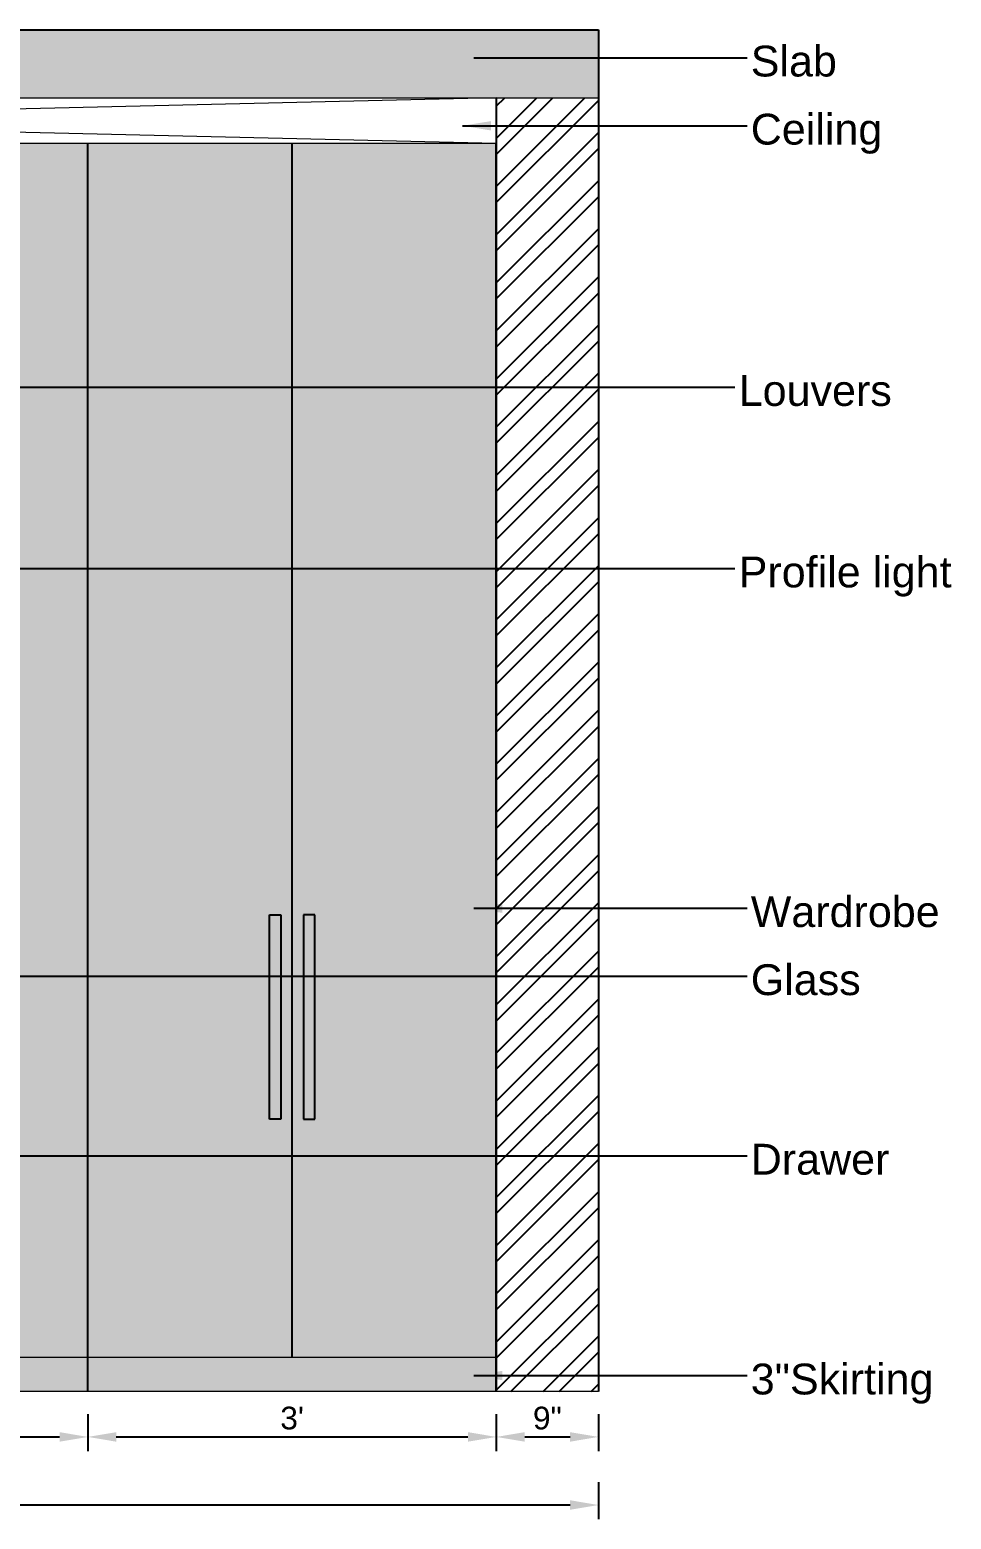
# Model space of a CAD drawing. Header units: inches. Extents: x 213 to 17763, y -4830 to 1802.
# Drawn here: x 4720.7 to 4801.9, y 985 to 1116.2 of the extents above; entities that cross this region are included whole.
import ezdxf

# ---------------------------------------------------------------- set-up
doc = ezdxf.new("R2010")
doc.units = ezdxf.units.IN
doc.header["$MEASUREMENT"] = 0
doc.linetypes.add('ACAD_ISO02W100', pattern=[15, 12, -3])
doc.linetypes.add('AUDIT_D_060311083008-3', pattern=[0])
doc.layers.add('.', color=30, linetype='Continuous')
doc.layers.add('ROD', color=7, linetype='Continuous', lineweight=9)
doc.styles.add('_mm text style', font='arial.ttf')
doc.styles.get("Standard").update_dxf_attribs({"font": 'arial.ttf'})
doc.dimstyles.new('ISO-25', dxfattribs={"dimtxt": 4.5, "dimasz": 2.5, "dimexe": 1.25, "dimexo": 0.625, "dimtad": 1, "dimdec": 0, "dimlunit": 4, "dimtxsty": 'Standard', "dimcen": 2.5, "dimadec": 0, "dimazin": 0, "dimtfac": 1, "dimtdec": 0, "dimtmove": 0, "dimatfit": 3, "dimfxl": 1, "dimarcsym": 0})

# ---------------------------------------------------------------- blocks, each defined once
blk = doc.blocks.new('uygfdx')
at = {"layer": '.'}
h = blk.add_hatch(color=7, dxfattribs=at)
h.dxf.hatch_style = 1
h.paths.add_polyline_path([(3621.03, 520.4), (3620.03, 520.4), (3620.03, 502.4), (3621.03, 502.4)])
for p, q in [((3620.03, 520.4), (3620.03, 502.4)), ((3621.03, 520.4), (3620.03, 520.4)), ((3621.03, 502.4), (3621.03, 520.4)), ((3620.03, 502.4), (3621.03, 502.4))]:
    blk.add_line(p, q)
blk = doc.blocks.new('*D200')
at = {"color": 0, "linetype": 'ACAD_ISO02W100', "lineweight": -2, "transparency": 16777216}
for p, q in [((4581.78, 988.21), (4581.78, 984.96)), ((4770.78, 988.21), (4770.78, 984.96))]:
    blk.add_line(p, q, dxfattribs=at)
at = {"color": 0, "linetype": 'AUDIT_D_060311083008-3', "lineweight": -2, "transparency": 16777216}
blk.add_line((4768.28, 986.21), (4584.28, 986.21), dxfattribs=at)
at = {"color": 0, "transparency": 16777216}
for points in [[(4584.28, 986.63), (4584.28, 985.79), (4581.78, 986.21)], [(4768.28, 986.63), (4768.28, 985.79), (4770.78, 986.21)]]:
    blk.add_solid(points, dxfattribs=at)
at = {"layer": 'Defpoints', "color": 0, "transparency": 16777216}
for p in [(4581.78, 996.21), (4770.78, 996.21), (4581.78, 986.21)]:
    blk.add_point(p, dxfattribs=at)
at = {"color": 0, "lineweight": 5, "transparency": 16777216, "insert": (4676.28, 987.86), "char_height": 2, "attachment_point": 5}
blk.add_mtext('15\'-9"', dxfattribs=at)
blk = doc.blocks.new('*D211')
at = {"color": 0, "linetype": 'ACAD_ISO02W100', "lineweight": -2, "transparency": 16777216}
for p, q in [((4689.78, 994.21), (4689.78, 990.96)), ((4725.78, 994.21), (4725.78, 990.96))]:
    blk.add_line(p, q, dxfattribs=at)
at = {"color": 0, "linetype": 'AUDIT_D_060311083008-3', "lineweight": -2, "transparency": 16777216}
blk.add_line((4692.28, 992.21), (4723.28, 992.21), dxfattribs=at)
at = {"color": 0, "transparency": 16777216}
for points in [[(4692.28, 992.63), (4692.28, 991.79), (4689.78, 992.21)], [(4723.28, 992.63), (4723.28, 991.79), (4725.78, 992.21)]]:
    blk.add_solid(points, dxfattribs=at)
at = {"layer": 'Defpoints', "color": 0, "transparency": 16777216}
for p in [(4689.78, 996.21), (4725.78, 996.21), (4725.78, 992.21)]:
    blk.add_point(p, dxfattribs=at)
at = {"color": 0, "transparency": 16777216, "insert": (4707.78, 993.86), "char_height": 2, "attachment_point": 5}
blk.add_mtext("3'", dxfattribs=at)
blk = doc.blocks.new('*D212')
at = {"color": 0, "linetype": 'ACAD_ISO02W100', "lineweight": -2, "transparency": 16777216}
for p, q in [((4725.78, 994.21), (4725.78, 990.96)), ((4761.78, 994.21), (4761.78, 990.96))]:
    blk.add_line(p, q, dxfattribs=at)
at = {"color": 0, "linetype": 'AUDIT_D_060311083008-3', "lineweight": -2, "transparency": 16777216}
blk.add_line((4728.28, 992.21), (4759.28, 992.21), dxfattribs=at)
at = {"color": 0, "transparency": 16777216}
for points in [[(4728.28, 992.63), (4728.28, 991.79), (4725.78, 992.21)], [(4759.28, 992.63), (4759.28, 991.79), (4761.78, 992.21)]]:
    blk.add_solid(points, dxfattribs=at)
at = {"layer": 'Defpoints', "color": 0, "transparency": 16777216}
for p in [(4725.78, 996.21), (4761.78, 996.21), (4761.78, 992.21)]:
    blk.add_point(p, dxfattribs=at)
at = {"color": 0, "transparency": 16777216, "insert": (4743.78, 993.86), "char_height": 2, "attachment_point": 5}
blk.add_mtext("3'", dxfattribs=at)
blk = doc.blocks.new('*D213')
at = {"color": 0, "linetype": 'ACAD_ISO02W100', "lineweight": -2, "transparency": 16777216}
for p, q in [((4761.78, 994.21), (4761.78, 990.96)), ((4770.78, 994.21), (4770.78, 990.96))]:
    blk.add_line(p, q, dxfattribs=at)
at = {"color": 0, "linetype": 'AUDIT_D_060311083008-3', "lineweight": -2, "transparency": 16777216}
blk.add_line((4764.28, 992.21), (4768.28, 992.21), dxfattribs=at)
at = {"color": 0, "transparency": 16777216}
for points in [[(4764.28, 992.63), (4764.28, 991.79), (4761.78, 992.21)], [(4768.28, 992.63), (4768.28, 991.79), (4770.78, 992.21)]]:
    blk.add_solid(points, dxfattribs=at)
at = {"layer": 'Defpoints', "color": 0, "transparency": 16777216}
for p in [(4761.78, 996.21), (4770.78, 996.21), (4770.78, 992.21)]:
    blk.add_point(p, dxfattribs=at)
at = {"color": 0, "transparency": 16777216, "insert": (4766.28, 993.86), "char_height": 2, "attachment_point": 5}
blk.add_mtext('9"', dxfattribs=at)

msp = doc.modelspace()

# ---------------------------------------------------------------- hatches: boundary and pattern name
at = {"layer": '.', "lineweight": 5, "transparency": 33554687}
h = msp.add_hatch(dxfattribs=at)
h.set_pattern_fill('AR-CONC', color=1, scale=0.03)
h.set_pattern_definition([(50, (-1231.2225, 646.209), (5.46554, -0.4781726), [0.5715, -6.2865]), (355, (-1231.2225, 646.209), (-1.0573026, 5.7317054), [0.4572, -5.0292175]), (100.45144, (-1230.767, 646.169), (4.4082374, 5.2535326), [0.4857003, -5.3427073]), (46.1842, (-1231.2225, 647.733), (8.132371, -1.26127), [0.85725, -9.42975]), (96.63556, (-1230.545, 647.628), (7.122124, 7.422784), [0.728551, -8.014068]), (351.18415, (-1231.2225, 647.733), (7.122124, 7.422784), [0.685799, -7.543792]), (21, (-1230.4605, 647.352), (4.5484317, -3.067956), [0.5715, -6.2865]), (326, (-1230.4605, 647.352), (1.854061, 5.525639), [0.4572, -5.0292]), (71.45144, (-1230.0815, 647.0964), (6.4024926, 2.457683), [0.4857003, -5.342698]), (37.5, (-1231.2225, 646.2091), (0.0926581, 2.53665117), [0, -4.96824, 0, -5.1054, 0, -5.04825]), (7.5, (-1231.2225, 646.209), (2.0045899, 3.0054172), [0, -2.91084, 0, -4.85394, 0, -1.92405]), (327.5, (-1232.9218, 646.2091), (4.06771786, -0.1718623), [0, -1.905, 0, -5.9436, 0, -7.8867]), (317.5, (-1233.6838, 646.209), (4.4438754, 0.7627947), [0, -2.4765, 0, -3.94716, 0, -5.6007])])
h.paths.add_polyline_path([(4770.78, 1116.21), (4581.78, 1116.21), (4581.78, 1110.21), (4770.78, 1110.21)])
at = {"layer": '.'}
h = msp.add_hatch(dxfattribs=at)
h.set_pattern_fill('ANSI32', color=1, scale=8)
h.set_pattern_definition([(45, (1168.788, 504.7093), (-2.1213203, 2.1213203), []), (45, (1170.2023, 504.7093), (-2.1213203, 2.1213203), [])])
h.paths.add_polyline_path([(4590.78, 1110.21), (4581.78, 1110.21), (4581.78, 996.21), (4590.78, 996.21)])
h.paths.add_polyline_path([(4770.78, 1110.21), (4761.78, 1110.21), (4761.78, 996.21), (4770.78, 996.21)])
at = {"layer": '.', "true_color": 0xd7d7c7}
h = msp.add_hatch(color=254, dxfattribs=at)
h.dxf.hatch_style = 1
h.paths.add_polyline_path([(4725.78, 1106.21), (4707.78, 1106.21), (4707.78, 999.21), (4725.78, 999.21)])
h.paths.add_polyline_path([(4709.78, 1038.21), (4709.78, 1020.21), (4708.78, 1020.21), (4708.78, 1038.21)], flags=16)
h = msp.add_hatch(color=254, dxfattribs=at)
h.dxf.hatch_style = 1
h.paths.add_polyline_path([(4743.78, 1106.21), (4725.78, 1106.21), (4725.78, 999.21), (4743.78, 999.21)])
h.paths.add_polyline_path([(4741.78, 1038.21), (4742.78, 1038.21), (4742.78, 1020.21), (4741.78, 1020.21)], flags=16)
h = msp.add_hatch(color=254, dxfattribs=at)
h.dxf.hatch_style = 1
h.paths.add_polyline_path([(4761.78, 1106.21), (4743.78, 1106.21), (4743.78, 999.21), (4761.78, 999.21)])
h.paths.add_polyline_path([(4745.78, 1038.21), (4745.78, 1020.21), (4744.78, 1020.21), (4744.78, 1038.21)], flags=16)
h = msp.add_hatch(color=254, dxfattribs=at)
h.dxf.hatch_style = 1
h.paths.add_polyline_path([(4725.78, 999.21), (4689.78, 999.21), (4689.78, 996.21), (4725.78, 996.21)])
h = msp.add_hatch(color=254, dxfattribs=at)
h.dxf.hatch_style = 1
h.paths.add_polyline_path([(4761.78, 999.21), (4725.78, 999.21), (4725.78, 996.21), (4761.78, 996.21)])

# ---------------------------------------------------------------- linework, layer by layer
for p, q in [((4581.78, 1116.21), (4770.78, 1116.21)), ((4770.78, 1116.21), (4770.78, 996.21)), ((4761.78, 1110.21), (4761.78, 996.21)), ((4725.78, 996.21), (4725.78, 1106.21)), ((4743.78, 999.21), (4743.78, 1106.21)), ((4761.78, 996.21), (4761.78, 1106.21))]:
    msp.add_line(p, q)
at = {"lineweight": 5}
for p, q in [((4581.78, 1110.21), (4770.78, 1110.21)), ((4590.78, 1110.21), (4761.78, 1106.21)), ((4761.78, 1110.21), (4590.78, 1106.21)), ((4590.78, 1106.21), (4761.78, 1106.21))]:
    msp.add_line(p, q, dxfattribs=at)
at = {"layer": 'ROD'}
for p, q in [((4761.78, 999.21), (4590.78, 999.21)), ((4770.78, 996.21), (4581.78, 996.21))]:
    msp.add_line(p, q, dxfattribs=at)

# ---------------------------------------------------------------- block references
at = {"xscale": -1}
msp.add_blockref('uygfdx', (8362.82, 517.81), dxfattribs=at)
msp.add_blockref('uygfdx', (1124.75, 517.81))

# ---------------------------------------------------------------- texts
at = {"lineweight": 5, "attachment_point": 1, "style": '_mm text style'}
for s, insert, char_height in [('Slab', (4784.21, 1114.81), 2.715), ('Ceiling', (4784.21, 1108.81), 2.715), ('Louvers', (4783.15, 1085.78), 2.715), ('Profile light', (4783.15, 1069.79), 2.7146), ('Wardrobe', (4784.21, 1039.86), 2.715), ('Glass ', (4784.21, 1033.86), 2.715), ('Drawer', (4784.21, 1018.04), 2.715), ('3"Skirting', (4784.21, 998.67), 2.715)]:
    msp.add_mtext_dynamic_manual_height_columns(s, width=64.865, gutter_width=13.57, heights=[0], dxfattribs=dict(at, insert=insert, char_height=char_height))

# ---------------------------------------------------------------- dimensions: what is measured, and where the dimension line sits
at = {"lineweight": 5}
dim = msp.add_linear_dim(base=(4581.78, 986.21), p1=(4770.78, 996.21), p2=(4581.78, 996.21), dimstyle='ISO-25', override={"dimtxt": 2, "dimtmove": 1, "dimfxl": 2, "dimfxlon": 1, "dimarcsym": 2}, dxfattribs=at)
dim.commit()
dim.dimension.update_dxf_attribs({"geometry": '*D200', "text_midpoint": (4676.28, 987.86)})
for base, p1, p2, picture, middle in [((4725.78, 992.21), (4689.78, 996.21), (4725.78, 996.21), '*D211', (4707.78, 993.86)), ((4761.78, 992.21), (4725.78, 996.21), (4761.78, 996.21), '*D212', (4743.78, 993.86)), ((4770.78, 992.21), (4761.78, 996.21), (4770.78, 996.21), '*D213', (4766.28, 993.86))]:
    dim = msp.add_linear_dim(base=base, p1=p1, p2=p2, dimstyle='ISO-25', override={"dimtxt": 2, "dimtmove": 1, "dimfxl": 2, "dimfxlon": 1, "dimarcsym": 2})
    dim.commit()
    dim.dimension.update_dxf_attribs({"geometry": picture, "text_midpoint": middle})

# ---------------------------------------------------------------- leaders
for points in [[(4759.8, 1113.75), (4783.89, 1113.75)], [(4758.8, 1107.75), (4783.89, 1107.75)], [(4599.13, 1084.73), (4782.82, 1084.73)], [(4604.88, 1068.74), (4782.82, 1068.74)], [(4759.8, 1038.8), (4783.89, 1038.8)], [(4610.24, 1032.8), (4783.89, 1032.8)], [(4687.63, 1016.99), (4783.89, 1016.99)], [(4759.8, 997.62), (4783.89, 997.62)]]:
    msp.add_leader(points, dimstyle='ISO-25', override={"dimgap": 0.625, "dimtad": 0}, dxfattribs=at)

doc.saveas('drawing.dxf')
